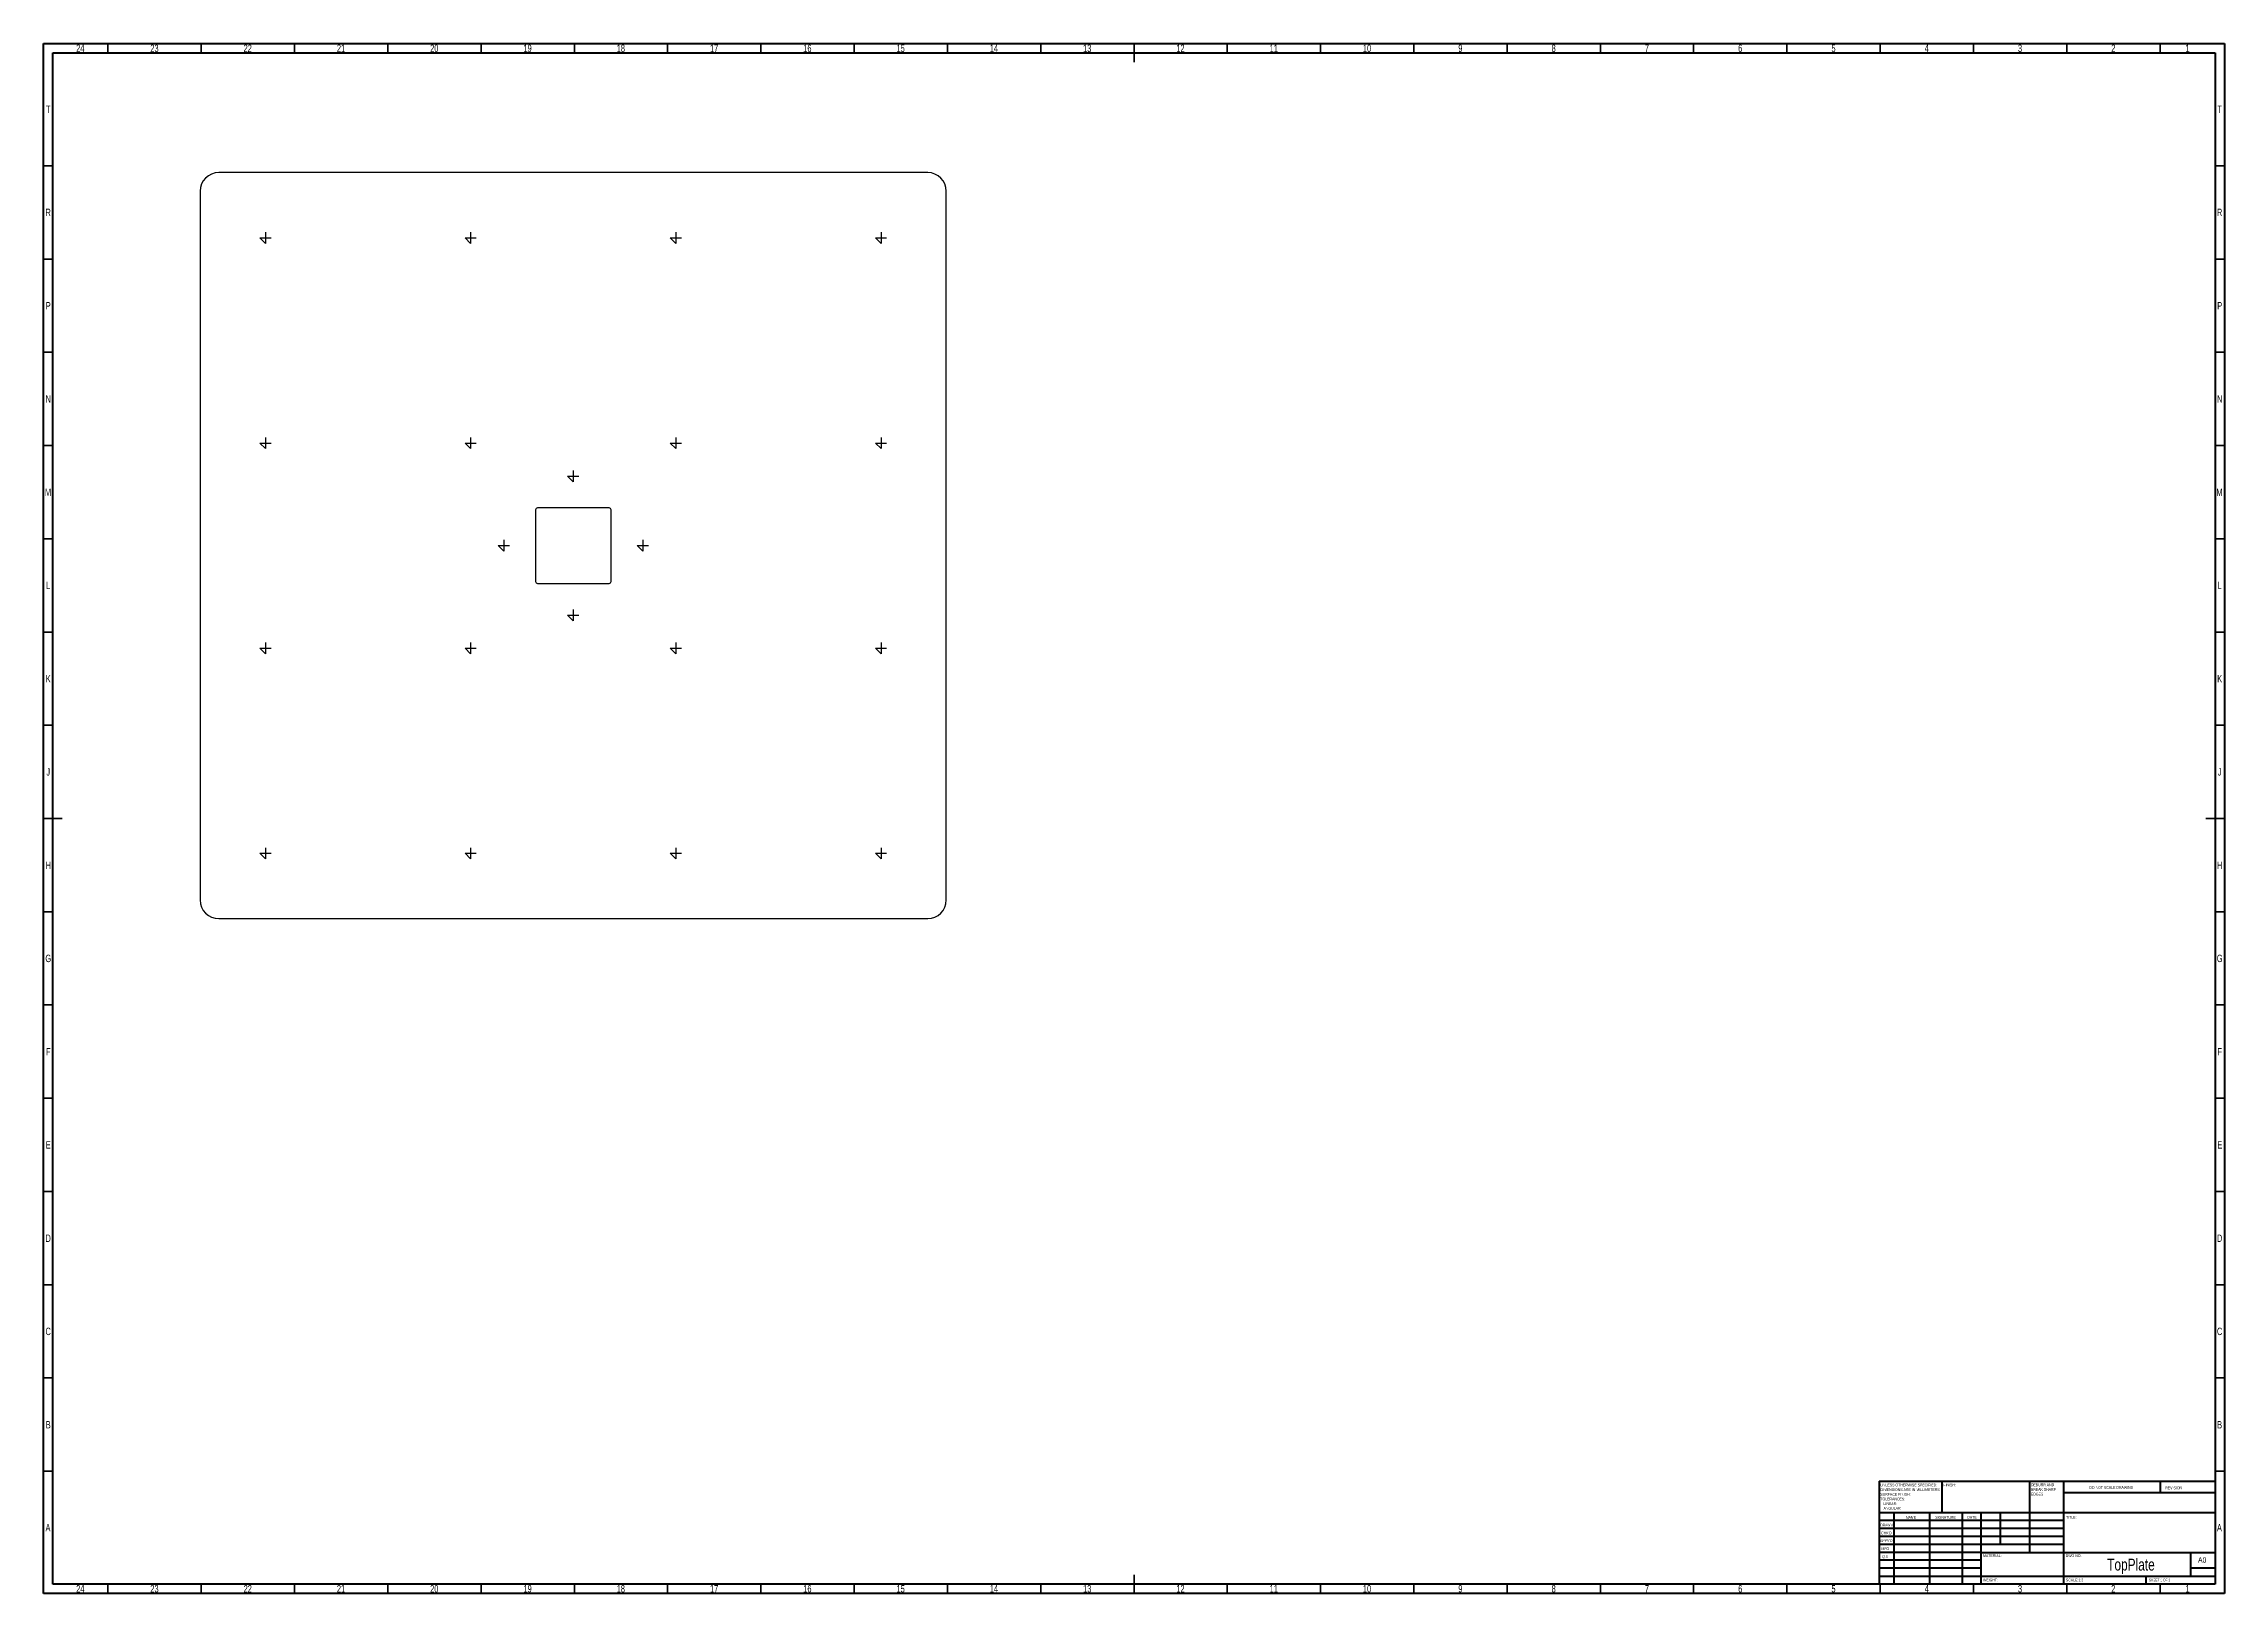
# Model space of a CAD drawing. Header units: inches. Extents: x 1517 to 7040, y -2638 to 1148.
# Drawn here: x 5856 to 7025, y -1349 to -518 of the extents above; entities that cross this region are included whole.
import ezdxf

# ---------------------------------------------------------------- set-up
doc = ezdxf.new("R2010")
doc.units = ezdxf.units.IN
doc.header["$MEASUREMENT"] = 0
doc.styles.add('SLDTEXTSTYLE0', font='TXT', dxfattribs={"width": 0.75})
doc.styles.add('SLDTEXTSTYLE1', font='TXT', dxfattribs={"width": 0.686449})
doc.styles.add('SLDTEXTSTYLE2', font='TXT', dxfattribs={"width": 0.6875})

# ---------------------------------------------------------------- blocks, each defined once
blk = doc.blocks.new('SW_NOTE_0')
at = {"color": 0, "linetype": 'Continuous', "lineweight": 0, "char_height": 1.5, "attachment_point": 1, "style": 'SLDTEXTSTYLE0'}
for s, insert in [('UNLESS OTHERWISE SPECIFIED:', (0, 1.9)), ('TOLERANCES:', (0, -5.6)), ('DIMENSIONS ARE IN MILLIMETERS', (0, -0.6)), ('SURFACE FINISH:', (0, -3.1)), ('ANGULAR:', (1.7, -10.6)), ('LINEAR:', (1.7, -8.1))]:
    blk.add_mtext(s, dxfattribs=dict(at, insert=insert))
blk = doc.blocks.new('SW_NOTE_0_1')
at = {"color": 0, "linetype": 'Continuous', "lineweight": 0, "char_height": 1.5, "attachment_point": 1, "style": 'SLDTEXTSTYLE0'}
for s, insert in [('DEBURR AND', (0, 1.9)), ('BREAK SHARP', (0, -0.6)), ('EDGES', (0, -3.1))]:
    blk.add_mtext(s, dxfattribs=dict(at, insert=insert))
blk = doc.blocks.new('jhgjghjg')
at = {"color": 7, "linetype": 'Continuous', "lineweight": 25}
for p, q in [((6330.2, -587.6), (5950.2, -587.6)), ((5940.2, -597.6), (5940.2, -977.6)), ((6340.2, -977.6), (6340.2, -597.6)), ((6120, -768.4), (6120, -806.9)), ((6159.5, -767.4), (6121, -767.4)), ((6160.5, -806.9), (6160.5, -768.4)), ((6121, -807.9), (6159.5, -807.9)), ((5950.2, -987.6), (6330.2, -987.6))]:
    blk.add_line(p, q, dxfattribs=at)
at = {"color": 3}
for p, q in [((5975.2, -625.6), (5972.2, -622.6)), ((5972.2, -622.6), (5978.2, -622.6)), ((5975.2, -619.6), (5975.2, -625.6)), ((6085.2, -625.6), (6082.2, -622.6)), ((6082.2, -622.6), (6088.2, -622.6)), ((6085.2, -619.6), (6085.2, -625.6)), ((6195.2, -625.6), (6192.2, -622.6)), ((6192.2, -622.6), (6198.2, -622.6)), ((6195.2, -619.6), (6195.2, -625.6)), ((6305.2, -625.6), (6302.2, -622.6)), ((6302.2, -622.6), (6308.2, -622.6)), ((6305.2, -619.6), (6305.2, -625.6)), ((5975.2, -735.6), (5972.2, -732.6)), ((5972.2, -732.6), (5978.2, -732.6)), ((5975.2, -729.6), (5975.2, -735.6)), ((6085.2, -735.6), (6082.2, -732.6)), ((6082.2, -732.6), (6088.2, -732.6)), ((6085.2, -729.6), (6085.2, -735.6)), ((6195.2, -735.6), (6192.2, -732.6)), ((6192.2, -732.6), (6198.2, -732.6)), ((6195.2, -729.6), (6195.2, -735.6)), ((6305.2, -735.6), (6302.2, -732.6)), ((6302.2, -732.6), (6308.2, -732.6)), ((6305.2, -729.6), (6305.2, -735.6)), ((6140.2, -747.4), (6140.2, -753.4)), ((6140.2, -753.4), (6137.2, -750.4)), ((6137.2, -750.4), (6143.2, -750.4)), ((6103, -790.6), (6100, -787.6)), ((6100, -787.6), (6106, -787.6)), ((6103, -784.6), (6103, -790.6)), ((6177.5, -790.6), (6174.5, -787.6)), ((6174.5, -787.6), (6180.5, -787.6)), ((6177.5, -784.6), (6177.5, -790.6)), ((6140.2, -827.9), (6137.2, -824.9)), ((6137.2, -824.9), (6143.2, -824.9)), ((6140.2, -821.9), (6140.2, -827.9)), ((5975.2, -839.6), (5975.2, -845.6)), ((6085.2, -839.6), (6085.2, -845.6)), ((6195.2, -839.6), (6195.2, -845.6)), ((6305.2, -839.6), (6305.2, -845.6)), ((5975.2, -845.6), (5972.2, -842.6)), ((5972.2, -842.6), (5978.2, -842.6)), ((6085.2, -845.6), (6082.2, -842.6)), ((6082.2, -842.6), (6088.2, -842.6)), ((6195.2, -845.6), (6192.2, -842.6)), ((6192.2, -842.6), (6198.2, -842.6)), ((6305.2, -845.6), (6302.2, -842.6)), ((6302.2, -842.6), (6308.2, -842.6)), ((5975.2, -955.6), (5972.2, -952.6)), ((5972.2, -952.6), (5978.2, -952.6)), ((5975.2, -949.6), (5975.2, -955.6)), ((6085.2, -955.6), (6082.2, -952.6)), ((6082.2, -952.6), (6088.2, -952.6)), ((6085.2, -949.6), (6085.2, -955.6)), ((6195.2, -955.6), (6192.2, -952.6)), ((6192.2, -952.6), (6198.2, -952.6)), ((6195.2, -949.6), (6195.2, -955.6)), ((6305.2, -955.6), (6302.2, -952.6)), ((6302.2, -952.6), (6308.2, -952.6)), ((6305.2, -949.6), (6305.2, -955.6))]:
    blk.add_line(p, q, dxfattribs=at)
at = {"color": 7, "linetype": 'Continuous', "lineweight": 25}
for centre, radius, start, end in [((5950.2, -597.6), 10, 90, 180), ((6330.2, -597.6), 10, 0, 90), ((6121, -768.4), 1, 90, 180), ((6159.5, -768.4), 1, 0, 90), ((6121, -806.9), 1, 180, 270), ((6159.5, -806.9), 1, 270, 0), ((5950.2, -977.6), 10, 180, 270), ((6330.2, -977.6), 10, 270, 0)]:
    blk.add_arc(centre, radius, start, end, dxfattribs=at)

msp = doc.modelspace()

# ---------------------------------------------------------------- linework, layer by layer
at = {"color": 7, "linetype": 'Continuous', "lineweight": 70}
for p, q in [((5856.301, -1349.432), (5856.301, -518.432)), ((5856.301, -518.432), (7025.301, -518.432)), ((5861.301, -1344.432), (5861.301, -523.432)), ((5861.301, -523.432), (7020.301, -523.432)), ((7020.301, -523.432), (7020.301, -1344.432)), ((7025.301, -518.432), (7025.301, -1349.432)), ((7025.301, -1349.432), (5856.301, -1349.432)), ((7020.301, -1344.432), (5861.301, -1344.432))]:
    msp.add_line(p, q, dxfattribs=at)
at = {"color": 7, "linetype": 'Continuous', "lineweight": 35}
for p, q in [((5890.801, -523.432), (5890.801, -518.432)), ((5940.801, -523.432), (5940.801, -518.432)), ((5990.801, -523.432), (5990.801, -518.432)), ((6040.801, -523.432), (6040.801, -518.432)), ((6090.801, -523.432), (6090.801, -518.432)), ((6140.801, -523.432), (6140.801, -518.432)), ((6190.801, -523.432), (6190.801, -518.432)), ((6240.801, -523.432), (6240.801, -518.432)), ((6290.801, -523.432), (6290.801, -518.432)), ((6340.801, -523.432), (6340.801, -518.432)), ((6390.801, -523.432), (6390.801, -518.432)), ((6440.801, -518.432), (6440.801, -528.432)), ((6440.801, -523.432), (6440.801, -518.432)), ((6490.801, -523.432), (6490.801, -518.432)), ((6540.801, -523.432), (6540.801, -518.432)), ((6590.801, -523.432), (6590.801, -518.432)), ((6640.801, -523.432), (6640.801, -518.432)), ((6690.801, -523.432), (6690.801, -518.432)), ((6740.801, -523.432), (6740.801, -518.432)), ((6790.801, -523.432), (6790.801, -518.432)), ((6840.801, -523.432), (6840.801, -518.432)), ((6890.801, -523.432), (6890.801, -518.432)), ((6940.801, -523.432), (6940.801, -518.432)), ((6990.801, -523.432), (6990.801, -518.432)), ((5861.301, -583.932), (5856.301, -583.932)), ((7020.301, -583.932), (7025.301, -583.932)), ((5861.301, -633.932), (5856.301, -633.932)), ((7020.301, -633.932), (7025.301, -633.932)), ((5861.301, -683.932), (5856.301, -683.932)), ((7020.301, -683.932), (7025.301, -683.932)), ((5861.301, -733.932), (5856.301, -733.932)), ((7020.301, -733.932), (7025.301, -733.932)), ((5861.301, -783.932), (5856.301, -783.932)), ((7020.301, -783.932), (7025.301, -783.932)), ((5861.301, -833.932), (5856.301, -833.932)), ((7020.301, -833.932), (7025.301, -833.932)), ((5861.301, -883.932), (5856.301, -883.932)), ((7020.301, -883.932), (7025.301, -883.932)), ((5856.301, -933.932), (5866.301, -933.932)), ((5861.301, -933.932), (5856.301, -933.932)), ((7025.301, -933.932), (7015.301, -933.932)), ((7020.301, -933.932), (7025.301, -933.932)), ((5861.301, -983.932), (5856.301, -983.932)), ((7020.301, -983.932), (7025.301, -983.932)), ((5861.301, -1033.932), (5856.301, -1033.932)), ((7020.301, -1033.932), (7025.301, -1033.932)), ((5861.301, -1083.932), (5856.301, -1083.932)), ((7020.301, -1083.932), (7025.301, -1083.932)), ((5861.301, -1133.932), (5856.301, -1133.932)), ((7020.301, -1133.932), (7025.301, -1133.932)), ((5861.301, -1183.932), (5856.301, -1183.932)), ((7020.301, -1183.932), (7025.301, -1183.932)), ((5861.301, -1233.932), (5856.301, -1233.932)), ((7020.301, -1233.932), (7025.301, -1233.932)), ((5861.301, -1283.932), (5856.301, -1283.932)), ((7020.301, -1283.932), (7025.301, -1283.932)), ((6440.801, -1349.432), (6440.801, -1339.432)), ((5890.801, -1344.432), (5890.801, -1349.432)), ((5940.801, -1344.432), (5940.801, -1349.432)), ((5990.801, -1344.432), (5990.801, -1349.432)), ((6040.801, -1344.432), (6040.801, -1349.432)), ((6090.801, -1344.432), (6090.801, -1349.432)), ((6140.801, -1344.432), (6140.801, -1349.432)), ((6190.801, -1344.432), (6190.801, -1349.432)), ((6240.801, -1344.432), (6240.801, -1349.432)), ((6290.801, -1344.432), (6290.801, -1349.432)), ((6340.801, -1344.432), (6340.801, -1349.432)), ((6390.801, -1344.432), (6390.801, -1349.432)), ((6440.801, -1344.432), (6440.801, -1349.432)), ((6490.801, -1344.432), (6490.801, -1349.432)), ((6540.801, -1344.432), (6540.801, -1349.432)), ((6590.801, -1344.432), (6590.801, -1349.432)), ((6640.801, -1344.432), (6640.801, -1349.432)), ((6690.801, -1344.432), (6690.801, -1349.432)), ((6740.801, -1344.432), (6740.801, -1349.432)), ((6790.801, -1344.432), (6790.801, -1349.432)), ((6840.801, -1344.432), (6840.801, -1349.432)), ((6890.801, -1344.432), (6890.801, -1349.432)), ((6940.801, -1344.432), (6940.801, -1349.432)), ((6990.801, -1344.432), (6990.801, -1349.432))]:
    msp.add_line(p, q, dxfattribs=at)
at = {"color": 7, "linetype": 'Continuous', "lineweight": 50}
for p, q in [((6840.301, -1289.182), (7020.301, -1289.182)), ((6840.301, -1289.182), (6840.301, -1344.432)), ((6874.101, -1306.182), (6874.101, -1289.182)), ((6920.901, -1289.182), (6920.901, -1327.432)), ((6939.101, -1289.182), (6939.101, -1344.432)), ((7020.301, -1295.557), (6939.101, -1295.557)), ((6991.101, -1295.557), (6991.101, -1289.182)), ((7020.301, -1306.182), (6840.301, -1306.182)), ((6848.101, -1306.182), (6848.101, -1344.432)), ((6867.292, -1306.182), (6867.292, -1344.432)), ((6884.7, -1306.182), (6884.7, -1344.432)), ((6894.901, -1344.432), (6894.901, -1306.182)), ((6905.301, -1323.182), (6905.301, -1306.182)), ((6939.101, -1310.432), (6840.301, -1310.432)), ((6939.101, -1314.682), (6840.301, -1314.682)), ((6939.101, -1318.932), (6840.301, -1318.932)), ((6939.101, -1323.182), (6840.301, -1323.182)), ((6894.901, -1327.432), (6840.301, -1327.432)), ((6894.901, -1331.682), (6840.301, -1331.682)), ((6894.901, -1327.432), (7020.301, -1327.432)), ((7007.301, -1340.182), (7007.301, -1327.432)), ((6894.901, -1335.932), (6840.301, -1335.932)), ((6840.301, -1340.182), (7020.301, -1340.182)), ((6983.301, -1344.432), (6983.301, -1340.182)), ((7020.301, -1335.932), (7007.301, -1335.932))]:
    msp.add_line(p, q, dxfattribs=at)

# ---------------------------------------------------------------- block references
at = {"color": 3}
msp.add_blockref('jhgjghjg', (0, 0), dxfattribs=at)
at = {"color": 7, "linetype": 'Continuous', "lineweight": 0}
for name, p in [('SW_NOTE_0', (6840.894, -1292.445)), ('SW_NOTE_0_1', (6921.61, -1292.363))]:
    msp.add_blockref(name, p, dxfattribs=at)

# ---------------------------------------------------------------- texts
for s, insert, char_height, attachment_point, style in [('24', (5875.971, -518.958), 3.9687, 2, 'SLDTEXTSTYLE0'), ('23', (5915.721, -518.958), 3.9687, 2, 'SLDTEXTSTYLE0'), ('22', (5965.721, -518.958), 3.9687, 2, 'SLDTEXTSTYLE0'), ('21', (6015.721, -518.958), 3.9687, 2, 'SLDTEXTSTYLE0'), ('20', (6065.721, -518.958), 3.9687, 2, 'SLDTEXTSTYLE0'), ('19', (6115.721, -518.958), 3.9687, 2, 'SLDTEXTSTYLE0'), ('18', (6165.721, -518.958), 3.9687, 2, 'SLDTEXTSTYLE0'), ('17', (6215.721, -518.958), 3.9687, 2, 'SLDTEXTSTYLE0'), ('16', (6265.721, -518.958), 3.9687, 2, 'SLDTEXTSTYLE0'), ('15', (6315.721, -518.958), 3.9687, 2, 'SLDTEXTSTYLE0'), ('14', (6365.721, -518.958), 3.9687, 2, 'SLDTEXTSTYLE0'), ('13', (6415.721, -518.958), 3.9687, 2, 'SLDTEXTSTYLE0'), ('12', (6465.721, -518.958), 3.9687, 2, 'SLDTEXTSTYLE0'), ('11', (6515.721, -518.958), 3.9687, 2, 'SLDTEXTSTYLE0'), ('10', (6565.721, -518.958), 3.9687, 2, 'SLDTEXTSTYLE0'), ('9', (6615.761, -518.958), 3.969, 2, 'SLDTEXTSTYLE0'), ('8', (6665.761, -518.958), 3.969, 2, 'SLDTEXTSTYLE0'), ('7', (6715.761, -518.958), 3.969, 2, 'SLDTEXTSTYLE0'), ('6', (6765.761, -518.958), 3.969, 2, 'SLDTEXTSTYLE0'), ('5', (6815.761, -518.958), 3.969, 2, 'SLDTEXTSTYLE0'), ('4', (6865.761, -518.958), 3.969, 2, 'SLDTEXTSTYLE0'), ('3', (6915.761, -518.958), 3.969, 2, 'SLDTEXTSTYLE0'), ('2', (6965.761, -518.958), 3.969, 2, 'SLDTEXTSTYLE0'), ('1', (7005.511, -518.958), 3.969, 2, 'SLDTEXTSTYLE0'), ('T', (5858.789, -551.708), 3.969, 2, 'SLDTEXTSTYLE0'), ('T', (7022.789, -551.708), 3.969, 2, 'SLDTEXTSTYLE0'), ('R', (5858.745, -606.958), 3.969, 2, 'SLDTEXTSTYLE0'), ('R', (7022.745, -606.958), 3.969, 2, 'SLDTEXTSTYLE0'), ('P', (5858.785, -657.015), 3.969, 2, 'SLDTEXTSTYLE0'), ('P', (7022.785, -657.015), 3.969, 2, 'SLDTEXTSTYLE0'), ('N', (5858.764, -706.958), 3.969, 2, 'SLDTEXTSTYLE0'), ('N', (7022.764, -706.958), 3.969, 2, 'SLDTEXTSTYLE0'), ('M', (5858.662, -757.015), 3.969, 2, 'SLDTEXTSTYLE0'), ('M', (7022.662, -757.015), 3.969, 2, 'SLDTEXTSTYLE0'), ('L', (5858.755, -806.958), 3.969, 2, 'SLDTEXTSTYLE0'), ('L', (7022.755, -806.958), 3.969, 2, 'SLDTEXTSTYLE0'), ('K', (5858.789, -857.015), 3.969, 2, 'SLDTEXTSTYLE0'), ('K', (7022.789, -857.015), 3.969, 2, 'SLDTEXTSTYLE0'), ('J', (5858.766, -906.958), 3.969, 2, 'SLDTEXTSTYLE0'), ('J', (7022.766, -906.958), 3.969, 2, 'SLDTEXTSTYLE0'), ('H', (5858.791, -957.015), 3.969, 2, 'SLDTEXTSTYLE0'), ('H', (7022.791, -957.015), 3.969, 2, 'SLDTEXTSTYLE0'), ('G', (5858.787, -1006.958), 3.969, 2, 'SLDTEXTSTYLE0'), ('G', (7022.787, -1006.958), 3.969, 2, 'SLDTEXTSTYLE0'), ('F', (5858.758, -1057.015), 3.969, 2, 'SLDTEXTSTYLE0'), ('F', (7022.758, -1057.015), 3.969, 2, 'SLDTEXTSTYLE0'), ('E', (5858.808, -1106.958), 3.969, 2, 'SLDTEXTSTYLE0'), ('E', (7022.808, -1106.958), 3.969, 2, 'SLDTEXTSTYLE0'), ('D', (5858.753, -1157.015), 3.969, 2, 'SLDTEXTSTYLE0'), ('D', (7022.753, -1157.015), 3.969, 2, 'SLDTEXTSTYLE0'), ('C', (5858.759, -1206.958), 3.969, 2, 'SLDTEXTSTYLE0'), ('C', (7022.759, -1206.958), 3.969, 2, 'SLDTEXTSTYLE0'), ('B', (5858.771, -1257.015), 3.969, 2, 'SLDTEXTSTYLE0'), ('B', (7022.771, -1257.015), 3.969, 2, 'SLDTEXTSTYLE0'), ('FINISH:', (6874.672, -1290.513), 1.5, 1, 'SLDTEXTSTYLE0'), ('DO NOT SCALE DRAWING', (6952.915, -1291.899), 1.5, 1, 'SLDTEXTSTYLE0'), ('REVISION', (6993.628, -1292.098), 1.5, 1, 'SLDTEXTSTYLE0'), ('NAME', (6854.623, -1307.931), 1.5, 1, 'SLDTEXTSTYLE0'), ('SIGNATURE', (6870.334, -1307.871), 1.5, 1, 'SLDTEXTSTYLE0'), ('DATE', (6887.515, -1307.856), 1.5, 1, 'SLDTEXTSTYLE0'), ('TITLE:', (6940.391, -1307.856), 1.5, 1, 'SLDTEXTSTYLE0'), ('A', (5858.64, -1312.208), 3.969, 2, 'SLDTEXTSTYLE0'), ("APPV'D", (6840.702, -1320.367), 1.5, 1, 'SLDTEXTSTYLE0'), ('DRAWN', (6840.944, -1312.048), 1.5, 1, 'SLDTEXTSTYLE1'), ("CHK'D", (6841.24, -1316.271), 1.5, 1, 'SLDTEXTSTYLE0'), ('A', (7022.64, -1312.208), 3.969, 2, 'SLDTEXTSTYLE0'), ('MFG', (6841.425, -1324.717), 1.5, 1, 'SLDTEXTSTYLE0'), ('Q.A', (6841.81, -1328.928), 1.5, 1, 'SLDTEXTSTYLE0'), ('MATERIAL:', (6895.946, -1328.446), 1.5, 1, 'SLDTEXTSTYLE0'), ('DWG NO.', (6940.254, -1328.446), 1.5, 1, 'SLDTEXTSTYLE0'), ('TopPlate', (6975.228, -1330.825), 6.35, 2, 'SLDTEXTSTYLE0'), ('A0', (7011.172, -1330.026), 2.9104, 1, 'SLDTEXTSTYLE0'), ('WEIGHT:', (6895.918, -1341.483), 1.4986, 1, 'SLDTEXTSTYLE0'), ('SCALE:1:2', (6940.375, -1341.532), 1.5, 1, 'SLDTEXTSTYLE0'), ('SHEET 1 OF 1', (6984.779, -1341.532), 1.5, 1, 'SLDTEXTSTYLE2'), ('24', (5875.971, -1344.958), 3.9687, 2, 'SLDTEXTSTYLE0'), ('23', (5915.721, -1344.958), 3.9687, 2, 'SLDTEXTSTYLE0'), ('22', (5965.721, -1344.958), 3.9687, 2, 'SLDTEXTSTYLE0'), ('21', (6015.721, -1344.958), 3.9687, 2, 'SLDTEXTSTYLE0'), ('20', (6065.721, -1344.958), 3.9687, 2, 'SLDTEXTSTYLE0'), ('19', (6115.721, -1344.958), 3.9687, 2, 'SLDTEXTSTYLE0'), ('18', (6165.721, -1344.958), 3.9687, 2, 'SLDTEXTSTYLE0'), ('17', (6215.721, -1344.958), 3.9687, 2, 'SLDTEXTSTYLE0'), ('16', (6265.721, -1344.958), 3.9687, 2, 'SLDTEXTSTYLE0'), ('15', (6315.721, -1344.958), 3.9687, 2, 'SLDTEXTSTYLE0'), ('14', (6365.721, -1344.958), 3.9687, 2, 'SLDTEXTSTYLE0'), ('13', (6415.721, -1344.958), 3.9687, 2, 'SLDTEXTSTYLE0'), ('12', (6465.721, -1344.958), 3.9687, 2, 'SLDTEXTSTYLE0'), ('11', (6515.721, -1344.958), 3.9687, 2, 'SLDTEXTSTYLE0'), ('10', (6565.721, -1344.958), 3.9687, 2, 'SLDTEXTSTYLE0'), ('9', (6615.761, -1344.958), 3.969, 2, 'SLDTEXTSTYLE0'), ('8', (6665.761, -1344.958), 3.969, 2, 'SLDTEXTSTYLE0'), ('7', (6715.761, -1344.958), 3.969, 2, 'SLDTEXTSTYLE0'), ('6', (6765.761, -1344.958), 3.969, 2, 'SLDTEXTSTYLE0'), ('5', (6815.761, -1344.958), 3.969, 2, 'SLDTEXTSTYLE0'), ('4', (6865.761, -1344.958), 3.969, 2, 'SLDTEXTSTYLE0'), ('3', (6915.761, -1344.958), 3.969, 2, 'SLDTEXTSTYLE0'), ('2', (6965.761, -1344.958), 3.969, 2, 'SLDTEXTSTYLE0'), ('1', (7005.511, -1344.958), 3.969, 2, 'SLDTEXTSTYLE0')]:
    msp.add_mtext(s, dxfattribs=dict(at, insert=insert, char_height=char_height, attachment_point=attachment_point, style=style))

doc.saveas('drawing.dxf')
